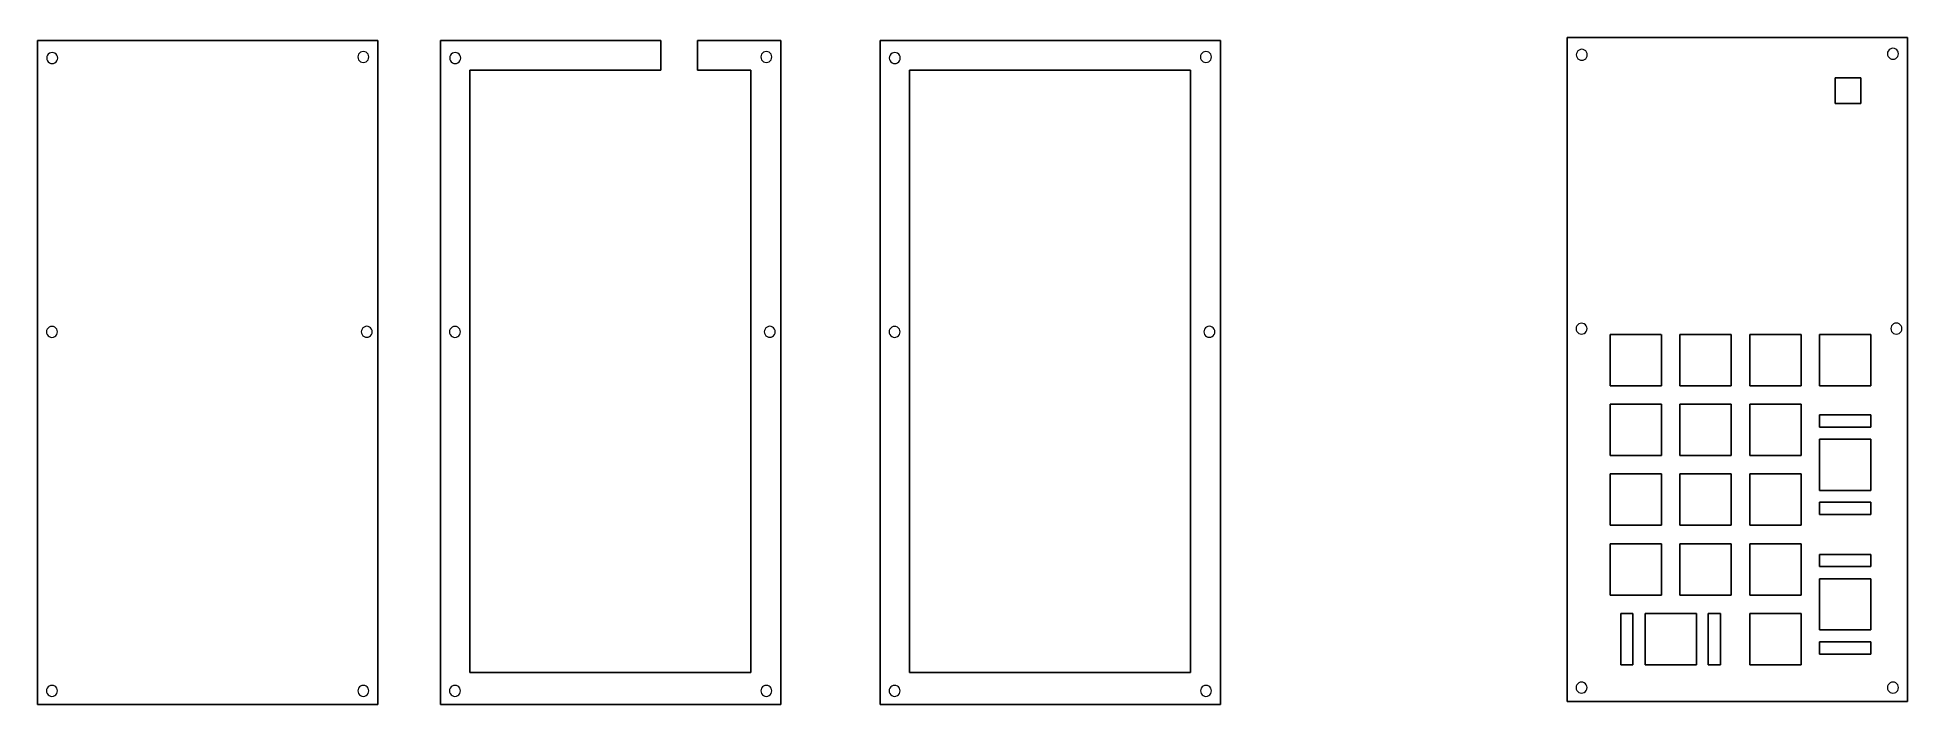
# Model space of a CAD drawing. Header units: millimetres. Extents: x -295 to 215, y 161 to 344.
import ezdxf

# ---------------------------------------------------------------- set-up
doc = ezdxf.new("R2010")
doc.units = ezdxf.units.MM
doc.layers.get('0').update_dxf_attribs({"lineweight": 25, "true_color": 0xffffff})
doc.layers.add('MAGENTA', color=7, linetype='Continuous', lineweight=5, true_color=0xffffff)

msp = doc.modelspace()

# ---------------------------------------------------------------- linework, layer by layer
for p, q in [((-295.48, 161.37), (-295.48, 342.63)), ((-295.48, 342.63), (-235.35, 342.63)), ((-235.35, 342.63), (-225.29, 342.63)), ((-225.29, 342.63), (-202.52, 342.63)), ((-202.52, 161.37), (-202.52, 342.63)), ((-185.48, 161.37), (-185.48, 342.63)), ((-185.48, 342.63), (-125.35, 342.63)), ((-125.35, 334.56), (-125.35, 342.63)), ((-115.29, 334.56), (-115.29, 342.63)), ((-115.29, 342.63), (-92.52, 342.63)), ((-92.52, 161.37), (-92.52, 342.63)), ((-65.48, 161.37), (-65.48, 342.63)), ((-65.48, 342.63), (-5.35, 342.63)), ((-5.35, 342.63), (4.71, 342.63)), ((4.71, 342.63), (27.48, 342.63)), ((27.48, 161.37), (27.48, 342.63)), ((122.03, 162.25), (122.03, 343.51)), ((122.03, 343.51), (214.99, 343.51)), ((214.99, 162.25), (214.99, 343.51)), ((-177.47, 170.09), (-177.47, 334.56)), ((-177.47, 334.56), (-125.35, 334.56)), ((-115.29, 334.56), (-100.77, 334.56)), ((-100.77, 170.13), (-100.77, 334.56)), ((-57.47, 170.09), (-57.47, 334.56)), ((-57.47, 334.56), (19.23, 334.56)), ((19.23, 170.13), (19.23, 334.56)), ((195.23, 332.44), (195.23, 325.44)), ((195.23, 332.44), (202.23, 332.44)), ((202.23, 332.44), (202.23, 325.44)), ((195.23, 325.44), (202.23, 325.44)), ((133.8, 262.43), (147.77, 262.43)), ((133.8, 248.43), (133.8, 262.43)), ((147.8, 248.43), (147.8, 262.43)), ((152.85, 248.43), (152.85, 262.43)), ((152.85, 262.43), (166.85, 262.43)), ((166.85, 248.43), (166.85, 262.43)), ((171.9, 248.43), (171.9, 262.43)), ((171.9, 262.43), (185.9, 262.43)), ((185.9, 248.43), (185.9, 262.43)), ((190.95, 248.43), (190.95, 262.43)), ((190.95, 262.43), (204.95, 262.43)), ((204.95, 248.43), (204.95, 262.43)), ((133.8, 248.43), (147.8, 248.43)), ((152.85, 248.43), (166.85, 248.43)), ((171.9, 248.43), (185.9, 248.43)), ((190.95, 248.43), (204.95, 248.43)), ((133.8, 229.38), (133.8, 243.38)), ((133.8, 243.38), (147.8, 243.38)), ((147.8, 229.38), (147.8, 243.38)), ((152.85, 229.38), (152.85, 243.38)), ((152.85, 243.38), (166.85, 243.38)), ((166.85, 229.38), (166.85, 243.38)), ((171.9, 229.38), (171.9, 243.38)), ((171.9, 243.38), (185.9, 243.38)), ((185.9, 229.38), (185.9, 243.38)), ((190.96, 237.14), (190.96, 240.45)), ((190.96, 240.45), (204.93, 240.45)), ((204.93, 237.14), (204.93, 240.45)), ((190.96, 237.14), (204.93, 237.14)), ((204.95, 233.85), (190.95, 233.85)), ((190.95, 219.85), (190.95, 233.85)), ((204.95, 219.85), (204.95, 233.85)), ((133.8, 229.38), (147.8, 229.38)), ((152.85, 229.38), (166.85, 229.38)), ((171.9, 229.38), (185.9, 229.38)), ((133.8, 210.33), (133.8, 224.33)), ((133.8, 224.33), (147.8, 224.33)), ((147.8, 210.33), (147.8, 224.33)), ((152.85, 210.33), (152.85, 224.33)), ((152.85, 224.33), (166.85, 224.33)), ((166.85, 210.33), (166.85, 224.33)), ((171.9, 210.33), (171.9, 224.33)), ((171.9, 224.33), (185.9, 224.33)), ((185.9, 210.33), (185.9, 224.33)), ((204.95, 219.85), (190.95, 219.85)), ((190.96, 216.59), (190.96, 213.28)), ((190.96, 216.59), (204.93, 216.59)), ((204.93, 216.59), (204.93, 213.28)), ((133.8, 210.33), (147.8, 210.33)), ((152.85, 210.33), (166.85, 210.33)), ((171.9, 210.33), (185.9, 210.33)), ((190.96, 213.28), (204.93, 213.28)), ((133.8, 191.28), (133.8, 205.28)), ((133.8, 205.28), (147.8, 205.28)), ((147.8, 191.28), (147.8, 205.28)), ((152.85, 191.28), (152.85, 205.28)), ((152.85, 205.28), (166.85, 205.28)), ((166.85, 191.28), (166.85, 205.28)), ((171.9, 191.28), (171.9, 205.28)), ((171.9, 205.28), (185.9, 205.28)), ((185.9, 191.28), (185.9, 205.28)), ((190.96, 199.04), (190.96, 202.35)), ((190.96, 202.35), (204.93, 202.35)), ((204.93, 199.04), (204.93, 202.35)), ((204.95, 195.75), (190.95, 195.75)), ((190.95, 181.75), (190.95, 195.75)), ((190.96, 199.04), (204.93, 199.04)), ((204.95, 181.75), (204.95, 195.75)), ((133.8, 191.28), (147.8, 191.28)), ((152.85, 191.28), (166.85, 191.28)), ((171.9, 191.28), (185.9, 191.28)), ((140.03, 186.2), (136.73, 186.2)), ((136.73, 172.24), (136.73, 186.2)), ((140.03, 172.24), (140.03, 186.2)), ((143.33, 186.23), (143.33, 172.23)), ((157.33, 186.23), (143.33, 186.23)), ((157.33, 186.23), (157.33, 172.23)), ((160.59, 186.2), (163.89, 186.2)), ((160.59, 172.24), (160.59, 186.2)), ((163.89, 172.24), (163.89, 186.2)), ((171.9, 172.23), (171.9, 186.23)), ((171.9, 186.23), (185.9, 186.23)), ((185.9, 172.23), (185.9, 186.23)), ((204.95, 181.75), (190.95, 181.75)), ((190.96, 178.49), (190.96, 175.18)), ((190.96, 178.49), (204.93, 178.49)), ((190.96, 175.18), (204.93, 175.18)), ((204.93, 178.49), (204.93, 175.18)), ((-177.47, 170.09), (-100.77, 170.13)), ((-57.47, 170.09), (19.23, 170.13)), ((140.03, 172.24), (136.73, 172.24)), ((157.33, 172.23), (143.33, 172.23)), ((160.59, 172.24), (163.89, 172.24)), ((171.9, 172.23), (185.9, 172.23)), ((-295.48, 161.37), (-202.52, 161.37)), ((-185.48, 161.37), (-92.52, 161.37)), ((-65.48, 161.37), (27.48, 161.37)), ((122.03, 162.25), (214.99, 162.25))]:
    msp.add_line(p, q)
at = {"layer": 'MAGENTA', "color": 1, "true_color": 0xff0000}
for points in [[(-292.2, 339.18), (-292.66, 338.91), (-292.95, 338.41), (-292.95, 337.88)], [(-292.95, 337.88), (-292.95, 337.34), (-292.66, 336.85), (-292.2, 336.58)], [(-290.7, 339.18), (-291.16, 339.44), (-291.74, 339.44), (-292.2, 339.18)], [(-289.95, 337.88), (-289.95, 338.41), (-290.24, 338.91), (-290.7, 339.18)], [(-290.7, 336.58), (-290.24, 336.85), (-289.95, 337.34), (-289.95, 337.88)], [(-207.27, 339.46), (-207.73, 339.19), (-208.02, 338.7), (-208.02, 338.16)], [(-208.02, 338.16), (-208.02, 337.63), (-207.73, 337.13), (-207.27, 336.86)], [(-205.77, 339.46), (-206.23, 339.73), (-206.8, 339.73), (-207.27, 339.46)], [(-205.02, 338.16), (-205.02, 338.7), (-205.3, 339.19), (-205.77, 339.46)], [(-205.77, 336.86), (-205.3, 337.13), (-205.02, 337.63), (-205.02, 338.16)], [(-182.2, 339.18), (-182.66, 338.91), (-182.95, 338.41), (-182.95, 337.88)], [(-182.95, 337.88), (-182.95, 337.34), (-182.66, 336.85), (-182.2, 336.58)], [(-180.7, 339.18), (-181.16, 339.44), (-181.74, 339.44), (-182.2, 339.18)], [(-179.95, 337.88), (-179.95, 338.41), (-180.24, 338.91), (-180.7, 339.18)], [(-180.7, 336.58), (-180.24, 336.85), (-179.95, 337.34), (-179.95, 337.88)], [(-97.27, 339.46), (-97.73, 339.19), (-98.02, 338.7), (-98.02, 338.16)], [(-98.02, 338.16), (-98.02, 337.63), (-97.73, 337.13), (-97.27, 336.86)], [(-95.77, 339.46), (-96.23, 339.73), (-96.8, 339.73), (-97.27, 339.46)], [(-95.02, 338.16), (-95.02, 338.7), (-95.3, 339.19), (-95.77, 339.46)], [(-95.77, 336.86), (-95.3, 337.13), (-95.02, 337.63), (-95.02, 338.16)], [(-62.2, 339.18), (-62.66, 338.91), (-62.95, 338.41), (-62.95, 337.88)], [(-62.95, 337.88), (-62.95, 337.34), (-62.66, 336.85), (-62.2, 336.58)], [(-60.7, 339.18), (-61.16, 339.44), (-61.74, 339.44), (-62.2, 339.18)], [(-59.95, 337.88), (-59.95, 338.41), (-60.24, 338.91), (-60.7, 339.18)], [(-60.7, 336.58), (-60.24, 336.85), (-59.95, 337.34), (-59.95, 337.88)], [(22.73, 339.46), (22.27, 339.19), (21.98, 338.7), (21.98, 338.16)], [(21.98, 338.16), (21.98, 337.63), (22.27, 337.13), (22.73, 336.86)], [(24.23, 339.46), (23.77, 339.73), (23.2, 339.73), (22.73, 339.46)], [(24.98, 338.16), (24.98, 338.7), (24.7, 339.19), (24.23, 339.46)], [(24.23, 336.86), (24.7, 337.13), (24.98, 337.63), (24.98, 338.16)], [(125.31, 340.06), (124.85, 339.79), (124.56, 339.3), (124.56, 338.76)], [(124.56, 338.76), (124.56, 338.22), (124.85, 337.73), (125.31, 337.46)], [(126.81, 340.06), (126.35, 340.33), (125.78, 340.33), (125.31, 340.06)], [(125.31, 337.46), (125.78, 337.19), (126.35, 337.19), (126.81, 337.46)], [(127.56, 338.76), (127.56, 339.3), (127.28, 339.79), (126.81, 340.06)], [(126.81, 337.46), (127.28, 337.73), (127.56, 338.22), (127.56, 338.76)], [(210.25, 340.34), (209.78, 340.08), (209.5, 339.58), (209.5, 339.05)], [(209.5, 339.05), (209.5, 338.51), (209.78, 338.01), (210.25, 337.75)], [(211.75, 340.34), (211.28, 340.61), (210.71, 340.61), (210.25, 340.34)], [(210.25, 337.75), (210.71, 337.48), (211.28, 337.48), (211.75, 337.75)], [(212.5, 339.05), (212.5, 339.58), (212.21, 340.08), (211.75, 340.34)], [(211.75, 337.75), (212.21, 338.01), (212.5, 338.51), (212.5, 339.05)], [(-292.2, 336.58), (-291.74, 336.31), (-291.16, 336.31), (-290.7, 336.58)], [(-207.27, 336.86), (-206.8, 336.6), (-206.23, 336.6), (-205.77, 336.86)], [(-182.2, 336.58), (-181.74, 336.31), (-181.16, 336.31), (-180.7, 336.58)], [(-97.27, 336.86), (-96.8, 336.6), (-96.23, 336.6), (-95.77, 336.86)], [(-62.2, 336.58), (-61.74, 336.31), (-61.16, 336.31), (-60.7, 336.58)], [(22.73, 336.86), (23.2, 336.6), (23.77, 336.6), (24.23, 336.86)], [(126.75, 265.3), (126.29, 265.57), (125.71, 265.57), (125.25, 265.3)], [(212.68, 265.32), (212.22, 265.59), (211.64, 265.59), (211.18, 265.32)], [(-292.26, 264.42), (-292.73, 264.15), (-293.01, 263.65), (-293.01, 263.12)], [(-293.01, 263.12), (-293.01, 262.58), (-292.73, 262.09), (-292.26, 261.82)], [(-290.76, 264.42), (-291.23, 264.68), (-291.8, 264.68), (-292.26, 264.42)], [(-292.26, 261.82), (-291.8, 261.55), (-291.23, 261.55), (-290.76, 261.82)], [(-290.01, 263.12), (-290.01, 263.65), (-290.3, 264.15), (-290.76, 264.42)], [(-290.76, 261.82), (-290.3, 262.09), (-290.01, 262.58), (-290.01, 263.12)], [(-206.33, 264.44), (-206.8, 264.17), (-207.08, 263.67), (-207.08, 263.14)], [(-207.08, 263.14), (-207.08, 262.6), (-206.8, 262.11), (-206.33, 261.84)], [(-204.83, 264.44), (-205.3, 264.7), (-205.87, 264.7), (-206.33, 264.44)], [(-206.33, 261.84), (-205.87, 261.57), (-205.3, 261.57), (-204.83, 261.84)], [(-204.08, 263.14), (-204.08, 263.67), (-204.37, 264.17), (-204.83, 264.44)], [(-204.83, 261.84), (-204.37, 262.11), (-204.08, 262.6), (-204.08, 263.14)], [(-182.26, 264.42), (-182.73, 264.15), (-183.01, 263.65), (-183.01, 263.12)], [(-183.01, 263.12), (-183.01, 262.58), (-182.73, 262.09), (-182.26, 261.82)], [(-180.76, 264.42), (-181.23, 264.68), (-181.8, 264.68), (-182.26, 264.42)], [(-182.26, 261.82), (-181.8, 261.55), (-181.23, 261.55), (-180.76, 261.82)], [(-180.01, 263.12), (-180.01, 263.65), (-180.3, 264.15), (-180.76, 264.42)], [(-180.76, 261.82), (-180.3, 262.09), (-180.01, 262.58), (-180.01, 263.12)], [(-96.33, 264.44), (-96.8, 264.17), (-97.08, 263.67), (-97.08, 263.14)], [(-97.08, 263.14), (-97.08, 262.6), (-96.8, 262.11), (-96.33, 261.84)], [(-94.83, 264.44), (-95.3, 264.7), (-95.87, 264.7), (-96.33, 264.44)], [(-96.33, 261.84), (-95.87, 261.57), (-95.3, 261.57), (-94.83, 261.84)], [(-94.08, 263.14), (-94.08, 263.67), (-94.37, 264.17), (-94.83, 264.44)], [(-94.83, 261.84), (-94.37, 262.11), (-94.08, 262.6), (-94.08, 263.14)], [(-62.26, 264.42), (-62.73, 264.15), (-63.01, 263.65), (-63.01, 263.12)], [(-63.01, 263.12), (-63.01, 262.58), (-62.73, 262.09), (-62.26, 261.82)], [(-60.76, 264.42), (-61.23, 264.68), (-61.8, 264.68), (-62.26, 264.42)], [(-62.26, 261.82), (-61.8, 261.55), (-61.23, 261.55), (-60.76, 261.82)], [(-60.01, 263.12), (-60.01, 263.65), (-60.3, 264.15), (-60.76, 264.42)], [(-60.76, 261.82), (-60.3, 262.09), (-60.01, 262.58), (-60.01, 263.12)], [(23.67, 264.44), (23.2, 264.17), (22.92, 263.67), (22.92, 263.14)], [(22.92, 263.14), (22.92, 262.6), (23.2, 262.11), (23.67, 261.84)], [(25.17, 264.44), (24.7, 264.7), (24.13, 264.7), (23.67, 264.44)], [(23.67, 261.84), (24.13, 261.57), (24.7, 261.57), (25.17, 261.84)], [(25.92, 263.14), (25.92, 263.67), (25.63, 264.17), (25.17, 264.44)], [(25.17, 261.84), (25.63, 262.11), (25.92, 262.6), (25.92, 263.14)], [(125.25, 265.3), (124.79, 265.03), (124.5, 264.54), (124.5, 264)], [(124.5, 264), (124.5, 263.46), (124.79, 262.97), (125.25, 262.7)], [(125.25, 262.7), (125.71, 262.43), (126.29, 262.43), (126.75, 262.7)], [(127.5, 264), (127.5, 264.54), (127.21, 265.03), (126.75, 265.3)], [(126.75, 262.7), (127.21, 262.97), (127.5, 263.46), (127.5, 264)], [(211.18, 265.32), (210.72, 265.05), (210.43, 264.55), (210.43, 264.02)], [(210.43, 264.02), (210.43, 263.48), (210.72, 262.99), (211.18, 262.72)], [(211.18, 262.72), (211.64, 262.45), (212.22, 262.45), (212.68, 262.72)], [(213.43, 264.02), (213.43, 264.55), (213.14, 265.05), (212.68, 265.32)], [(212.68, 262.72), (213.14, 262.99), (213.43, 263.48), (213.43, 264.02)], [(-292.26, 166.42), (-292.73, 166.15), (-293.01, 165.65), (-293.01, 165.12)], [(-293.01, 165.12), (-293.01, 164.58), (-292.73, 164.09), (-292.26, 163.82)], [(-290.76, 166.42), (-291.23, 166.68), (-291.8, 166.68), (-292.26, 166.42)], [(-292.26, 163.82), (-291.8, 163.55), (-291.23, 163.55), (-290.76, 163.82)], [(-290.01, 165.12), (-290.01, 165.65), (-290.3, 166.15), (-290.76, 166.42)], [(-290.76, 163.82), (-290.3, 164.09), (-290.01, 164.58), (-290.01, 165.12)], [(-207.26, 166.42), (-207.73, 166.15), (-208.01, 165.65), (-208.01, 165.12)], [(-208.01, 165.12), (-208.01, 164.58), (-207.73, 164.09), (-207.26, 163.82)], [(-205.76, 166.42), (-206.23, 166.68), (-206.8, 166.68), (-207.26, 166.42)], [(-207.26, 163.82), (-206.8, 163.55), (-206.23, 163.55), (-205.76, 163.82)], [(-205.01, 165.12), (-205.01, 165.65), (-205.3, 166.15), (-205.76, 166.42)], [(-205.76, 163.82), (-205.3, 164.09), (-205.01, 164.58), (-205.01, 165.12)], [(-182.26, 166.42), (-182.73, 166.15), (-183.01, 165.65), (-183.01, 165.12)], [(-183.01, 165.12), (-183.01, 164.58), (-182.73, 164.09), (-182.26, 163.82)], [(-180.76, 166.42), (-181.23, 166.68), (-181.8, 166.68), (-182.26, 166.42)], [(-182.26, 163.82), (-181.8, 163.55), (-181.23, 163.55), (-180.76, 163.82)], [(-180.01, 165.12), (-180.01, 165.65), (-180.3, 166.15), (-180.76, 166.42)], [(-180.76, 163.82), (-180.3, 164.09), (-180.01, 164.58), (-180.01, 165.12)], [(-97.26, 166.42), (-97.73, 166.15), (-98.01, 165.65), (-98.01, 165.12)], [(-98.01, 165.12), (-98.01, 164.58), (-97.73, 164.09), (-97.26, 163.82)], [(-95.76, 166.42), (-96.23, 166.68), (-96.8, 166.68), (-97.26, 166.42)], [(-97.26, 163.82), (-96.8, 163.55), (-96.23, 163.55), (-95.76, 163.82)], [(-95.01, 165.12), (-95.01, 165.65), (-95.3, 166.15), (-95.76, 166.42)], [(-95.76, 163.82), (-95.3, 164.09), (-95.01, 164.58), (-95.01, 165.12)], [(-62.26, 166.42), (-62.73, 166.15), (-63.01, 165.65), (-63.01, 165.12)], [(-63.01, 165.12), (-63.01, 164.58), (-62.73, 164.09), (-62.26, 163.82)], [(-60.76, 166.42), (-61.23, 166.68), (-61.8, 166.68), (-62.26, 166.42)], [(-62.26, 163.82), (-61.8, 163.55), (-61.23, 163.55), (-60.76, 163.82)], [(-60.01, 165.12), (-60.01, 165.65), (-60.3, 166.15), (-60.76, 166.42)], [(-60.76, 163.82), (-60.3, 164.09), (-60.01, 164.58), (-60.01, 165.12)], [(22.74, 166.42), (22.27, 166.15), (21.99, 165.65), (21.99, 165.12)], [(21.99, 165.12), (21.99, 164.58), (22.27, 164.09), (22.74, 163.82)], [(24.24, 166.42), (23.77, 166.68), (23.2, 166.68), (22.74, 166.42)], [(22.74, 163.82), (23.2, 163.55), (23.77, 163.55), (24.24, 163.82)], [(24.99, 165.12), (24.99, 165.65), (24.7, 166.15), (24.24, 166.42)], [(24.24, 163.82), (24.7, 164.09), (24.99, 164.58), (24.99, 165.12)], [(125.25, 167.3), (124.79, 167.03), (124.5, 166.54), (124.5, 166)], [(124.5, 166), (124.5, 165.46), (124.79, 164.97), (125.25, 164.7)], [(126.75, 167.3), (126.29, 167.57), (125.71, 167.57), (125.25, 167.3)], [(125.25, 164.7), (125.71, 164.43), (126.29, 164.43), (126.75, 164.7)], [(127.5, 166), (127.5, 166.54), (127.21, 167.03), (126.75, 167.3)], [(126.75, 164.7), (127.21, 164.97), (127.5, 165.46), (127.5, 166)], [(210.25, 167.3), (209.79, 167.03), (209.5, 166.54), (209.5, 166)], [(209.5, 166), (209.5, 165.46), (209.79, 164.97), (210.25, 164.7)], [(211.75, 167.3), (211.29, 167.57), (210.71, 167.57), (210.25, 167.3)], [(210.25, 164.7), (210.71, 164.43), (211.29, 164.43), (211.75, 164.7)], [(212.5, 166), (212.5, 166.54), (212.21, 167.03), (211.75, 167.3)], [(211.75, 164.7), (212.21, 164.97), (212.5, 165.46), (212.5, 166)]]:
    msp.add_open_spline(points, degree=3, dxfattribs=at)

doc.saveas('drawing.dxf')
